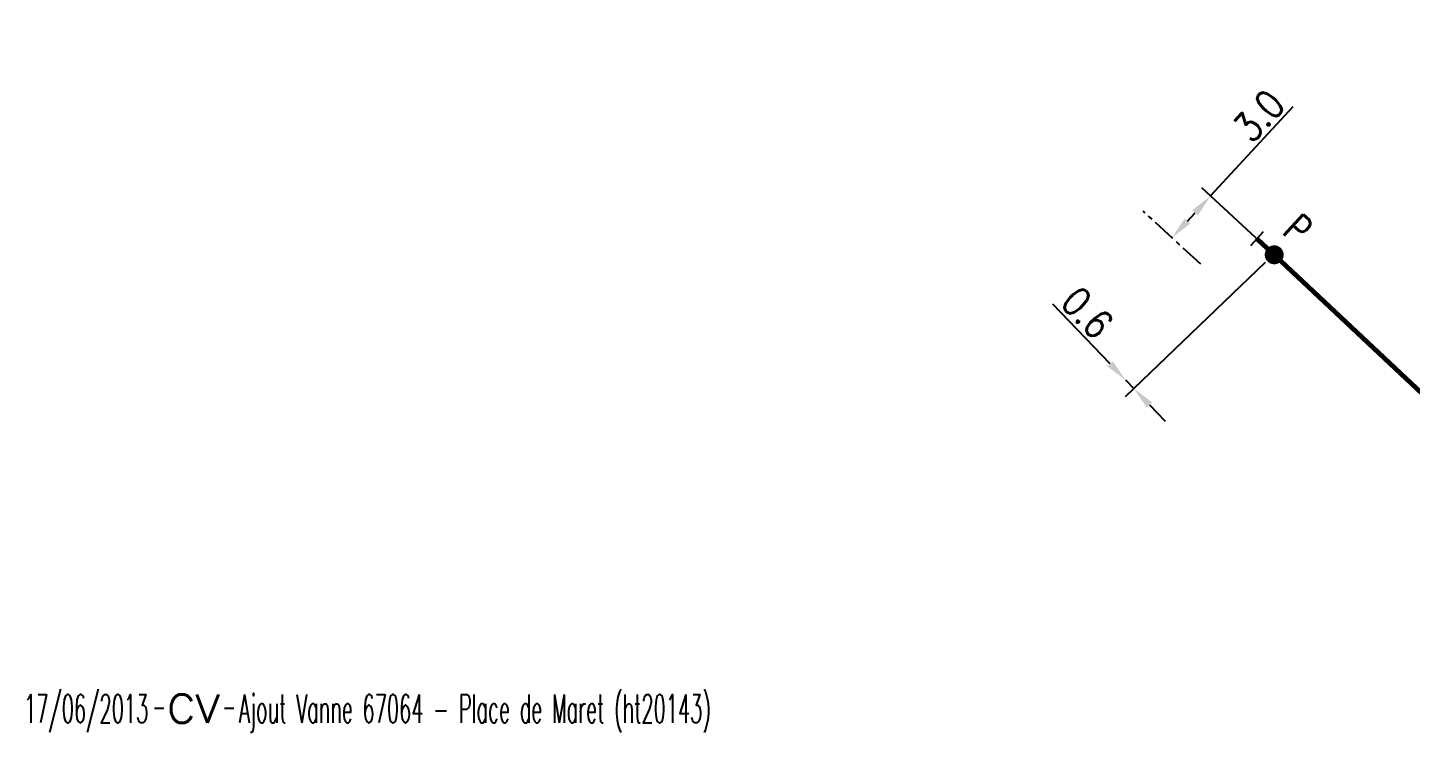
# Model space of a CAD drawing. Header units: millimetres. Extents: x 194012 to 194987, y 156000 to 157000.
# Drawn here: x 194012.4 to 194085.4, y 156236.5 to 156273.7 of the extents above; entities that cross this region are included whole.
import ezdxf
from ezdxf.enums import TextEntityAlignment as Align

# ---------------------------------------------------------------- set-up
doc = ezdxf.new("R2010")
doc.units = ezdxf.units.MM
doc.header["$PDMODE"] = 34
doc.linetypes.add('CENTER', pattern=[2, 1.25, -0.25, 0.25, -0.25])
doc.layers.get('0').update_dxf_attribs({"linetype": 'CONTINUOUS'})
doc.layers.get('Defpoints').update_dxf_attribs({"linetype": 'CONTINUOUS'})
for name, color, linetype in [('G_120', 4, 'CONTINUOUS'), ('G_300', 7, 'CONTINUOUS'), ('G_340', 7, 'CONTINUOUS')]:
    doc.layers.add(name, color=color, linetype=linetype)
doc.styles.add('G_ROMANS', font='ROMANS.SHX', dxfattribs={"width": 0.75})
doc.styles.get("Standard").update_dxf_attribs({"font": 'romans.shx', "width": 0.85})
doc.linetypes.add('G_TYPB_PE', pattern='A,5,-0.3,["o",Standard,S=1.5,R=0,X=0,Y=-0.5],-1.65', length=6.95)
doc.dimstyles.get("Standard").update_dxf_attribs({"dimtxt": 1.5, "dimasz": 1.2, "dimexe": 0.625, "dimexo": 0.625, "dimgap": 0.25, "dimtad": 1, "dimdec": 1, "dimzin": 0, "dimdsep": 46, "dimtxsty": 'Standard', "dimcen": -0.5, "dimadec": 0, "dimazin": 0, "dimtfac": 1, "dimtdec": 1, "dimtmove": 0, "dimatfit": 3, "dimfxl": 1, "dimtolj": 1, "dimtzin": 0, "dimarcsym": 0})

# ---------------------------------------------------------------- blocks, each defined once
blk = doc.blocks.new('G_300_12')
at = {"color": 0, "linetype": 'Continuous', "const_width": 0.497, "flags": 128}
blk.add_lwpolyline([(-0.21, 0, 1), (0.293, 0, 1)], format="xyb", close=True, dxfattribs=at)
at = {"color": 0, "linetype": 'Continuous', "style": 'G_ROMANS', "width": 0.75}
blk.add_text('P', height=1.5, dxfattribs=at).set_placement((0.042, 1.853), align=Align.MIDDLE)
at = {"color": 0, "linetype": 'Continuous', "style": 'G_ROMANS', "width": 0.75, "flags": 3}
for tag, p in [('DEF_LEG', (0, -10)), ('DEF_COUP', (0, -12.5)), ('DEF_TYPE', (0, -15))]:
    blk.add_attdef(tag, text='', height=1.2, dxfattribs=at).set_placement(p, align=Align.MIDDLE)
blk = doc.blocks.new('*D173')
at = {"layer": 'Defpoints', "color": 0, "linetype": 'Continuous'}
for p in [(194072.804, 156262.598), (194072.804, 156262.598), (194078.17, 156261.726)]:
    blk.add_point(p, dxfattribs=at)
at = {"layer": 'G_300', "color": 0, "linetype": 'Continuous', "lineweight": -2}
for p, q in [((194074.839, 156264.802), (194079.203, 156269.528)), ((194077.711, 156262.15), (194074.38, 156265.226)), ((194073.618, 156263.479), (194074.025, 156263.92))]:
    blk.add_line(p, q, dxfattribs=at)
at = {"layer": 'G_300', "color": 0, "linetype": 'Continuous'}
for points in [[(194073.878, 156264.056), (194074.172, 156263.785), (194074.839, 156264.802)], [(194073.471, 156263.615), (194073.765, 156263.344), (194072.804, 156262.598)]]:
    blk.add_solid(points, dxfattribs=at)
at = {"layer": 'G_300', "color": 0, "linetype": 'Continuous', "insert": (194077.392, 156269.041), "char_height": 1.5, "attachment_point": 5, "rotation": 47.28216}
blk.add_mtext('\\A1;3.0', dxfattribs=at)
blk = doc.blocks.new('*D174')
at = {"layer": 'Defpoints', "color": 0, "linetype": 'Continuous'}
for p in [(194078.17, 156261.726), (194070.367, 156255.074), (194070.367, 156255.074)]:
    blk.add_point(p, dxfattribs=at)
at = {"layer": 'G_300', "color": 0, "linetype": 'Continuous', "lineweight": -2}
for p, q in [((194077.719, 156261.294), (194070.331, 156254.209)), ((194069.537, 156255.94), (194066.511, 156259.095)), ((194070.782, 156254.641), (194070.367, 156255.074)), ((194071.613, 156253.775), (194072.444, 156252.909))]:
    blk.add_line(p, q, dxfattribs=at)
at = {"layer": 'G_300', "color": 0, "linetype": 'Continuous'}
for points in [[(194069.681, 156256.079), (194069.392, 156255.802), (194070.367, 156255.074)], [(194071.757, 156253.914), (194071.469, 156253.637), (194070.782, 156254.641)]]:
    blk.add_solid(points, dxfattribs=at)
at = {"layer": 'G_300', "color": 0, "linetype": 'Continuous', "insert": (194068.33, 156258.643), "char_height": 1.5, "attachment_point": 5, "rotation": 313.80352}
blk.add_mtext('\\A1;0.6', dxfattribs=at)
blk = doc.blocks.new('G_340_07')
at = {"color": 0, "linetype": 'Continuous', "const_width": 0.25, "flags": 128}
blk.add_lwpolyline([(0, 0), (1.25, 0)], dxfattribs=at)
at = {"color": 0, "linetype": 'Continuous', "flags": 128}
blk.add_lwpolyline([(1.25, -0.5), (1.25, 0.5)], dxfattribs=at)
at = {"color": 0, "linetype": 'Continuous', "style": 'G_ROMANS', "width": 0.75, "flags": 3}
for tag, p in [('DEF_LEG', (0, -5)), ('DEF_COUP', (0, -7.5)), ('DEF_TYPE', (0, -10))]:
    blk.add_attdef(tag, text='', height=1.2, dxfattribs=at).set_placement(p, align=Align.MIDDLE)
blk = doc.blocks.new('GIS_MODF')
at = {"color": 0, "linetype": 'Continuous', "flags": 128}
for points in [[(-2.176, -0.014), (-1.676, -0.014)], [(1.519, -0.014), (2.019, -0.014)]]:
    blk.add_lwpolyline(points, dxfattribs=at)
at = {"color": 0, "linetype": 'Continuous', "width": 0.5}
blk.add_attdef('DATE', text='', height=1.5, dxfattribs=at).set_placement((-2.502, -0.798), align=Align.RIGHT)
at = {"color": 0, "linetype": 'Continuous', "width": 1.771291}
blk.add_attdef('USER', text='', height=1.5, dxfattribs=at).set_placement((-1.507, -0.798), (1.276, -0.798), align=Align.FIT)
at = {"color": 0, "linetype": 'Continuous', "width": 0.5}
blk.add_attdef('DESC', (2.289, -0.798), '', height=1.5, dxfattribs=at)

msp = doc.modelspace()

# ---------------------------------------------------------------- linework, layer by layer
at = {"layer": 'G_120', "linetype": 'G_TYPB_PE', "const_width": 0.25, "flags": 128}
msp.add_lwpolyline([(194078.2, 156261.698), (194087.133, 156253.315), (194087.515, 156251.828), (194089.524, 156249.814), (194091.379, 156248.25), (194097.143, 156244.982, 0.211316), (194103.427, 156244.356), (194103.5, 156244.384), (194103.879, 156245.809), (194104.416, 156246.215, 0.08865), (194106.432, 156248.394, 0.001669), (194108.76, 156252.056), (194111.214, 156256.31), (194115.802, 156264.09), (194118.829, 156269.616), (194119.843, 156269.835), (194121.858, 156273.527), (194124.418, 156278.773), (194125.579, 156280.657), (194132.017, 156293.034), (194137.779, 156303.428), (194146.661, 156319.577), (194153.476, 156331.218), (194153.06, 156333.257), (194156.37, 156340.804), (194160.605, 156349.626), (194162.913, 156356.206), (194168.479, 156370.224)], format="xyb", dxfattribs=at)
at = {"layer": 'G_300', "linetype": 'CENTER', "flags": 128}
msp.add_lwpolyline([(194074.32, 156261.197), (194071.287, 156263.998)], dxfattribs=at)

# ---------------------------------------------------------------- block references
at = {"layer": 'G_120', "linetype": 'Continuous'}
ref = msp.add_blockref('GIS_MODF', (194021.257, 156237.791), dxfattribs=at)
ref.add_attrib('DATE', '17/06/2013', dxfattribs={"layer": '0', "color": 0, "linetype": 'Continuous', "height": 1.5, "width": 0.5}).set_placement((194018.755, 156236.993), align=Align.RIGHT)
ref.add_attrib('USER', 'CV', dxfattribs={"layer": '0', "color": 0, "linetype": 'Continuous', "height": 1.5, "width": 1.025485}).set_placement((194019.75, 156236.993), (194022.533, 156236.993), align=Align.FIT)
ref.add_attrib('DESC', 'Ajout Vanne 67064 - Place de Maret (ht20143)', (194023.546, 156236.993), dxfattribs={"layer": '0', "color": 0, "linetype": 'Continuous', "height": 1.5, "width": 0.5})
at = {"layer": 'G_300', "linetype": 'Continuous', "rotation": 317.5257411256904}
msp.add_blockref('G_300_12', (194078.17, 156261.726), dxfattribs=at)
at = {"layer": 'G_340', "rotation": 137.2883801542358}
msp.add_blockref('G_340_07', (194078.2, 156261.698), dxfattribs=at)

# ---------------------------------------------------------------- dimensions: what is measured, and where the dimension line sits
at = {"layer": 'G_300', "linetype": 'Continuous'}
for base, p2, angle, picture, middle in [((194072.804, 156262.598), (194072.804, 156262.598), 47.28216, '*D173', (194078.127, 156268.363)), ((194070.367, 156255.074), (194070.367, 156255.074), 313.80352, '*D174', (194067.608, 156257.951))]:
    dim = msp.add_linear_dim(base=base, p1=(194078.17, 156261.726), p2=p2, angle=angle, dimstyle='Standard', dxfattribs=at)
    dim.commit()
    dim.dimension.update_dxf_attribs({"geometry": picture, "text_midpoint": middle, "dimtype": 160})

doc.saveas('drawing.dxf')
